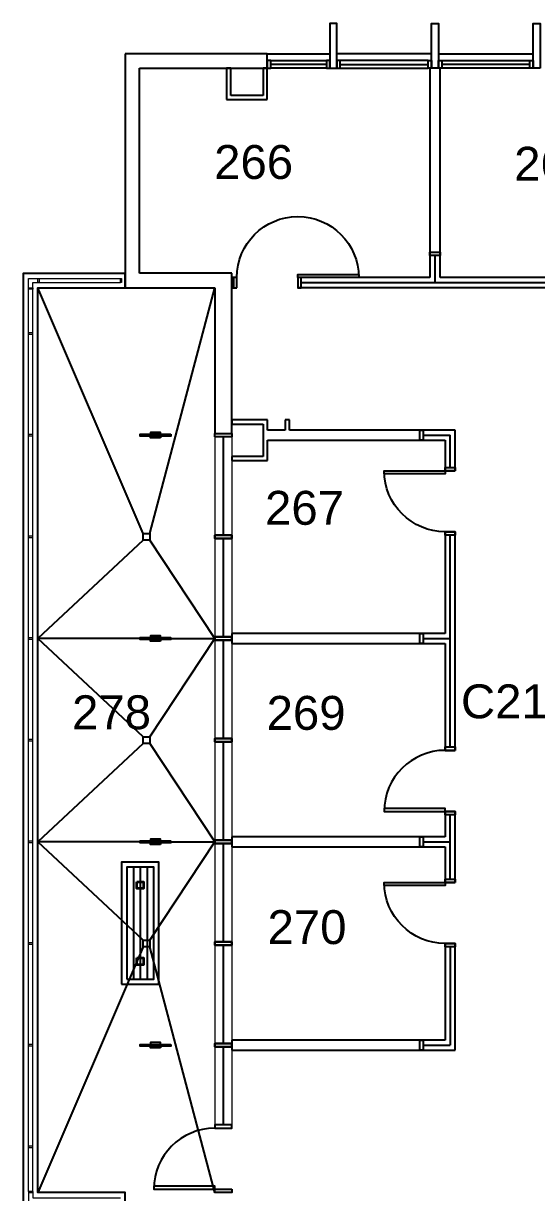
# Model space of a CAD drawing. Header units: inches. Extents: x -60 to 4788, y -1491 to 1233.
# Drawn here: x -60 to 243, y 138 to 828 of the extents above; entities that cross this region are included whole.
import ezdxf

# ---------------------------------------------------------------- set-up
doc = ezdxf.new("R2010")
doc.units = ezdxf.units.IN
doc.header["$LTSCALE"] = 48
doc.header["$MEASUREMENT"] = 0
for name, color, linetype, lineweight in [('A-Anno-Note', 231, 'Continuous', 25), ('A-FLOR', 4, 'Continuous', 35), ('A-FLOR-CASE', 3, 'Continuous', 25), ('A-FLOR-HRAL', 4, 'Continuous', 5)]:
    doc.layers.add(name, color=color, linetype=linetype, lineweight=lineweight)
for name, color, linetype in [('A-DOOR', 4, 'Continuous'), ('A-FLOR-FD', 1, 'Continuous'), ('A-GLAZ', 3, 'Continuous'), ('A-WALL', 5, 'Continuous'), ('A-WALL-JAMB', 6, 'Continuous')]:
    doc.layers.add(name, color=color, linetype=linetype)

# ---------------------------------------------------------------- blocks, each defined once
blk = doc.blocks.new('*U122')
at = {"linetype": 'ByBlock', "lineweight": -2}
for p, q in [((11.75, 3), (1.25, 3)), ((112.17, 3), (14.25, 3)), ((1.25, -3), (106.17, -3))]:
    blk.add_line(p, q, dxfattribs=at)
at = {"lineweight": -2}
for p, q in [((11.75, 3), (1.25, 3)), ((112.17, 3), (14.25, 3)), ((1.25, -3), (106.17, -3))]:
    blk.add_line(p, q, dxfattribs=at)
blk = doc.blocks.new('*U147')
at = {"linetype": 'ByBlock', "lineweight": -2}
for p, q in [((129.5, 3), (6, 3)), ((129.5, -3), (129.5, 3)), ((6, -3), (129.5, -3))]:
    blk.add_line(p, q, dxfattribs=at)
at = {"lineweight": -2}
for p, q in [((129.5, 3), (6, 3)), ((129.5, -3), (129.5, 3)), ((6, -3), (129.5, -3))]:
    blk.add_line(p, q, dxfattribs=at)
blk = doc.blocks.new('*U148')
at = {"linetype": 'ByBlock', "lineweight": -2}
for p, q in [((138, 0), (0, 0)), ((8.5, -8.5), (129.5, -8.5))]:
    blk.add_line(p, q, dxfattribs=at)
at = {"lineweight": -2}
for p, q in [((138, 0), (0, 0)), ((8.5, -8.5), (129.5, -8.5))]:
    blk.add_line(p, q, dxfattribs=at)
blk = doc.blocks.new('*U163')
at = {"linetype": 'ByBlock', "lineweight": -2}
for p, q in [((0, 3), (0, -3)), ((126, 3), (0, 3)), ((0, -3), (132, -3))]:
    blk.add_line(p, q, dxfattribs=at)
at = {"lineweight": -2}
for p, q in [((0, 3), (0, -3)), ((126, 3), (0, 3)), ((0, -3), (132, -3))]:
    blk.add_line(p, q, dxfattribs=at)
blk = doc.blocks.new('*U188')
at = {"linetype": 'ByBlock', "lineweight": -2}
for p, q in [((75.5, 0), (0, 0)), ((0, 0), (0, -8.5)), ((0, -8.5), (84, -8.5))]:
    blk.add_line(p, q, dxfattribs=at)
at = {"lineweight": -2}
for p, q in [((75.5, 0), (0, 0)), ((0, 0), (0, -8.5)), ((0, -8.5), (84, -8.5))]:
    blk.add_line(p, q, dxfattribs=at)
blk = doc.blocks.new('*U209')
at = {"linetype": 'ByBlock', "lineweight": -2}
for p, q in [((60, 3), (3, 3)), ((60, -3), (60, 3)), ((96, 3), (96, -3)), ((117, 3), (96, 3)), ((138, 3), (123, 3)), ((138, -3), (138, 3)), ((174, 3), (174, -3)), ((237, 3), (174, 3)), ((303, 3), (243, 3)), ((303, -3), (303, 3)), ((339, 3), (339, -3)), ((357, 3), (339, 3)), ((-3, -3), (60, -3)), ((96, -3), (138, -3)), ((174, -3), (303, -3)), ((339, -3), (363, -3))]:
    blk.add_line(p, q, dxfattribs=at)
at = {"lineweight": -2}
for p, q in [((60, 3), (3, 3)), ((60, -3), (60, 3)), ((96, 3), (96, -3)), ((117, 3), (96, 3)), ((138, 3), (123, 3)), ((138, -3), (138, 3)), ((174, 3), (174, -3)), ((237, 3), (174, 3)), ((303, 3), (243, 3)), ((303, -3), (303, 3)), ((339, 3), (339, -3)), ((357, 3), (339, 3)), ((-3, -3), (60, -3)), ((96, -3), (138, -3)), ((174, -3), (303, -3)), ((339, -3), (363, -3))]:
    blk.add_line(p, q, dxfattribs=at)
blk = doc.blocks.new('*U211')
at = {"linetype": 'ByBlock', "lineweight": -2}
for p, q in [((0, 3), (0, -3)), ((126, 3), (0, 3)), ((0, -3), (126, -3))]:
    blk.add_line(p, q, dxfattribs=at)
at = {"lineweight": -2}
for p, q in [((0, 3), (0, -3)), ((126, 3), (0, 3)), ((0, -3), (126, -3))]:
    blk.add_line(p, q, dxfattribs=at)
blk = doc.blocks.new('*U212')
at = {"linetype": 'ByBlock', "lineweight": -2}
for p, q in [((0, 3), (0, -3)), ((126, 3), (0, 3)), ((0, -3), (126, -3))]:
    blk.add_line(p, q, dxfattribs=at)
at = {"lineweight": -2}
for p, q in [((0, 3), (0, -3)), ((126, 3), (0, 3)), ((0, -3), (126, -3))]:
    blk.add_line(p, q, dxfattribs=at)
blk = doc.blocks.new('*U257')
at = {"linetype": 'ByBlock', "lineweight": -2}
for p, q in [((17.25, 0), (1.25, 0)), ((17.25, -2.5), (17.25, 0)), ((-1.25, -2.5), (17.25, -2.5))]:
    blk.add_line(p, q, dxfattribs=at)
at = {"lineweight": -2}
for p, q in [((17.25, 0), (1.25, 0)), ((17.25, -2.5), (17.25, 0)), ((-1.25, -2.5), (17.25, -2.5))]:
    blk.add_line(p, q, dxfattribs=at)
blk = doc.blocks.new('*U258')
at = {"linetype": 'ByBlock', "lineweight": -2}
for p, q in [((21.5, 1.25), (-2.5, 1.25)), ((0, -1.25), (19, -1.25))]:
    blk.add_line(p, q, dxfattribs=at)
at = {"lineweight": -2}
for p, q in [((21.5, 1.25), (-2.5, 1.25)), ((0, -1.25), (19, -1.25))]:
    blk.add_line(p, q, dxfattribs=at)
blk = doc.blocks.new('*U259')
at = {"linetype": 'ByBlock', "lineweight": -2}
for p, q in [((16, 0), (0, 0)), ((0, 0), (0, -2.5)), ((0, -2.5), (18.5, -2.5))]:
    blk.add_line(p, q, dxfattribs=at)
at = {"lineweight": -2}
for p, q in [((16, 0), (0, 0)), ((0, 0), (0, -2.5)), ((0, -2.5), (18.5, -2.5))]:
    blk.add_line(p, q, dxfattribs=at)
blk = doc.blocks.new('*U263')
at = {"linetype": 'ByBlock', "lineweight": -2}
for p, q in [((58, 0), (5, 0)), ((-5, -8.5), (49.5, -8.5))]:
    blk.add_line(p, q, dxfattribs=at)
at = {"lineweight": -2}
for p, q in [((58, 0), (5, 0)), ((-5, -8.5), (49.5, -8.5))]:
    blk.add_line(p, q, dxfattribs=at)
blk = doc.blocks.new('*U325')
at = {"linetype": 'ByBlock', "lineweight": -2}
for p, q in [((86, 5), (-8.5, 5)), ((86, -5), (86, 5)), ((0, -5), (86, -5))]:
    blk.add_line(p, q, dxfattribs=at)
at = {"lineweight": -2}
for p, q in [((86, 5), (-8.5, 5)), ((86, -5), (86, 5)), ((0, -5), (86, -5))]:
    blk.add_line(p, q, dxfattribs=at)
blk = doc.blocks.new('*U453')
at = {"linetype": 'ByBlock', "lineweight": -2}
for p, q in [((0, 0), (0, -2.5)), ((21.08, 0), (0, 0)), ((0, -2.5), (18.58, -2.5))]:
    blk.add_line(p, q, dxfattribs=at)
at = {"lineweight": -2}
for p, q in [((0, 0), (0, -2.5)), ((21.08, 0), (0, 0)), ((0, -2.5), (18.58, -2.5))]:
    blk.add_line(p, q, dxfattribs=at)
blk = doc.blocks.new('*U454')
at = {"linetype": 'ByBlock', "lineweight": -2}
for p, q in [((6, 1.25), (0, 1.25)), ((24, 1.25), (12, 1.25)), ((2.5, -1.25), (21.5, -1.25))]:
    blk.add_line(p, q, dxfattribs=at)
at = {"lineweight": -2}
for p, q in [((6, 1.25), (0, 1.25)), ((24, 1.25), (12, 1.25)), ((2.5, -1.25), (21.5, -1.25))]:
    blk.add_line(p, q, dxfattribs=at)
blk = doc.blocks.new('*U455')
at = {"linetype": 'ByBlock', "lineweight": -2}
for p, q in [((19.83, 0), (-1.25, 0)), ((19.83, -2.5), (19.83, 0)), ((1.25, -2.5), (19.83, -2.5))]:
    blk.add_line(p, q, dxfattribs=at)
at = {"lineweight": -2}
for p, q in [((19.83, 0), (-1.25, 0)), ((19.83, -2.5), (19.83, 0)), ((1.25, -2.5), (19.83, -2.5))]:
    blk.add_line(p, q, dxfattribs=at)
blk = doc.blocks.new('*U549')
at = {"linetype": 'ByBlock', "lineweight": -2}
for p, q in [((43, 0), (6, 0)), ((66, 0), (49, 0)), ((66, -6), (66, 0)), ((102, 0), (102, -6)), ((102, 0), (186, 0)), ((222, 0), (264, 0)), ((222, 0), (222, -6)), ((300, 0), (300, -6)), ((300, 0), (504, 0)), ((504, -6), (504, 0)), ((540, 0), (540, -6)), ((543, 0), (540, 0)), ((543, -6), (543, 0)), ((6, -6), (66, -6)), ((102, -6), (120, -6)), ((126, -6), (186, -6)), ((186, -6), (186, 0)), ((222, -6), (240, -6)), ((246, -6), (264, -6)), ((264, -6), (264, 0)), ((300, -6), (420, -6)), ((426, -6), (504, -6)), ((540, -6), (543, -6))]:
    blk.add_line(p, q, dxfattribs=at)
at = {"lineweight": -2}
for p, q in [((43, 0), (6, 0)), ((66, 0), (49, 0)), ((66, -6), (66, 0)), ((102, 0), (102, -6)), ((102, 0), (186, 0)), ((222, 0), (264, 0)), ((222, 0), (222, -6)), ((300, 0), (300, -6)), ((300, 0), (504, 0)), ((504, -6), (504, 0)), ((540, 0), (540, -6)), ((543, 0), (540, 0)), ((543, -6), (543, 0)), ((6, -6), (66, -6)), ((102, -6), (120, -6)), ((126, -6), (186, -6)), ((186, -6), (186, 0)), ((222, -6), (240, -6)), ((246, -6), (264, -6)), ((264, -6), (264, 0)), ((300, -6), (420, -6)), ((426, -6), (504, -6)), ((540, -6), (543, -6))]:
    blk.add_line(p, q, dxfattribs=at)
blk = doc.blocks.new('*U88')
at = {"linetype": 'ByBlock', "lineweight": -2}
for p, q in [((0, 1.25), (0, -1.25)), ((6, 1.25), (0, 1.25)), ((0, -1.25), (6, -1.25))]:
    blk.add_line(p, q, dxfattribs=at)
at = {"lineweight": -2}
for p, q in [((0, 1.25), (0, -1.25)), ((6, 1.25), (0, 1.25)), ((0, -1.25), (6, -1.25))]:
    blk.add_line(p, q, dxfattribs=at)

msp = doc.modelspace()

# ---------------------------------------------------------------- linework, layer by layer
at = {"layer": 'A-DOOR', "linetype": 'ByBlock', "lineweight": -2}
for points in [[(102, 678), (102, 679.75), (138, 679.75), (138, 678)], [(189, 564), (189, 562.25), (153, 562.25), (153, 564)], [(189, 363), (189, 364.75), (153, 364.75), (153, 363)], [(189, 321), (189, 319.25), (153, 319.25), (153, 321)], [(63, 176), (63, 178), (53, 178), (53, 176)], [(53, 140), (53, 141.75), (17, 141.75), (17, 140)], [(63, 140), (63, 138), (53, 138), (53, 140)]]:
    msp.add_lwpolyline(points, close=True, dxfattribs=at)
at = {"layer": 'A-DOOR', "linetype": 'ByBlock', "lineweight": -2, "extrusion": (0, -1.30499e-57, -1)}
msp.add_arc((-102, 678), 36, 0, 180, dxfattribs=at)
at = {"layer": 'A-DOOR', "linetype": 'ByBlock', "lineweight": -2, "extrusion": (-1.3267e-69, -1.43046e-58, -1)}
for centre in [(-189, 564), (-189, 321)]:
    msp.add_arc(centre, 36, 270, 0, dxfattribs=at)
at = {"layer": 'A-DOOR', "linetype": 'ByBlock', "lineweight": -2}
for centre in [(189, 363), (53, 140)]:
    msp.add_arc(centre, 36, 90, 180, dxfattribs=at)
at = {"layer": 'A-FLOR'}
for points in [[(7, 321.5), (11, 321.5), (11, 317.5), (7, 317.5)], [(7, 276.5), (11, 276.5), (11, 272.5), (7, 272.5)]]:
    msp.add_lwpolyline(points, close=True, dxfattribs=at)
at = {"layer": 'A-FLOR-CASE'}
for p, q in [((5, 330), (5, 264)), ((9, 330), (9, 264)), ((13, 330), (13, 264))]:
    msp.add_line(p, q, dxfattribs=at)
for points in [[(-2, 261), (20, 261), (20, 333), (-2, 333)], [(1, 264), (17, 264), (17, 330), (1, 330)]]:
    msp.add_lwpolyline(points, close=True, dxfattribs=at)
at = {"layer": 'A-FLOR-FD'}
for points in [[(10.75, 527), (-51.5, 672)], [(14.75, 527), (53, 672)], [(10.75, 523), (-51.5, 465)], [(53, 465), (14.75, 523)], [(9, 465), (-51.5, 465)], [(10.75, 407), (-51.5, 465)], [(14.75, 407), (53, 465)], [(27, 465), (53, 465)], [(10.75, 403), (-51.5, 345)], [(14.75, 403), (53, 345)], [(9, 345), (-51.5, 345)], [(10.75, 287), (-51.5, 345)], [(14.75, 287), (53, 345)], [(27, 345), (53, 345)], [(10.75, 283), (-51.5, 138)], [(53, 138), (14.75, 283)]]:
    msp.add_lwpolyline(points, dxfattribs=at)
for points in [[(14.75, 523), (10.75, 523), (10.75, 527), (14.75, 527)], [(14.75, 403), (10.75, 403), (10.75, 407), (14.75, 407)], [(14.75, 283), (10.75, 283), (10.75, 287), (14.75, 287)]]:
    msp.add_lwpolyline(points, close=True, dxfattribs=at)
at = {"layer": 'A-FLOR-HRAL', "flags": 128}
for points in [[(-57, 138.75), (-57, 677.5), (-2.75, 677.5)], [(-54.5, 138.75), (-54.5, 675), (-2.75, 675)], [(-57, 138.75), (-57, 132.5), (-2.75, 132.5)], [(-54.5, 138.75), (-54.5, 135), (-2.75, 135)]]:
    msp.add_lwpolyline(points, dxfattribs=at)
at = {"layer": 'A-FLOR-HRAL'}
for points in [[(-50.75, 675), (-51.5, 675), (-51.5, 677.5), (-50.75, 677.5)], [(-2, 675), (-2.75, 675), (-2.75, 677.5), (-2, 677.5)], [(-57, 671.25), (-57, 672), (-54.5, 672), (-54.5, 671.25)], [(-57, 645.38), (-57, 644.63), (-54.5, 644.63), (-54.5, 645.38)], [(-57, 585.38), (-57, 584.63), (-54.5, 584.63), (-54.5, 585.38)], [(-57, 525.38), (-57, 524.63), (-54.5, 524.63), (-54.5, 525.38)], [(-57, 465.38), (-57, 464.63), (-54.5, 464.63), (-54.5, 465.38)], [(-57, 405.38), (-57, 404.63), (-54.5, 404.63), (-54.5, 405.38)], [(-57, 345.38), (-57, 344.63), (-54.5, 344.63), (-54.5, 345.38)], [(-57, 285.38), (-57, 284.63), (-54.5, 284.63), (-54.5, 285.38)], [(-57, 225.38), (-57, 224.63), (-54.5, 224.63), (-54.5, 225.38)], [(-57, 165.38), (-57, 164.63), (-54.5, 164.63), (-54.5, 165.38)], [(-57, 138.75), (-57, 138), (-54.5, 138), (-54.5, 138.75)]]:
    msp.add_lwpolyline(points, close=True, dxfattribs=at)
at = {"layer": 'A-GLAZ'}
for p, q in [((84, 810), (121, 810)), ((181, 810), (125, 810)), ((185, 810), (241, 810)), ((86, 806), (119, 806)), ((119, 803.75), (86, 803.75)), ((119, 801.5), (86, 801.5)), ((179, 806), (127, 806)), ((127, 803.75), (179, 803.75)), ((127, 801.5), (179, 801.5)), ((187, 806), (239, 806)), ((239, 803.75), (187, 803.75)), ((239, 801.5), (187, 801.5)), ((183, 691), (183, 675)), ((104, 675), (304, 675)), ((176, 585), (192, 585)), ((192, 566), (192, 585)), ((192, 401), (192, 526)), ((176, 465), (192, 465)), ((192, 323), (192, 361)), ((176, 345), (192, 345)), ((192, 283), (192, 225)), ((176, 225), (192, 225))]:
    msp.add_line(p, q, dxfattribs=at)
at = {"layer": 'A-GLAZ', "linetype": 'ByBlock', "lineweight": 18}
for p, q in [((53, 586), (53, 524)), ((63, 586), (63, 524)), ((53, 526), (53, 464)), ((63, 526), (63, 464)), ((53, 466), (53, 404)), ((63, 466), (63, 404)), ((53, 406), (53, 344)), ((63, 406), (63, 344)), ((53, 346), (53, 284)), ((63, 346), (63, 284)), ((53, 286), (53, 224)), ((63, 286), (63, 224)), ((53, 226), (53, 176)), ((63, 226), (63, 176))]:
    msp.add_line(p, q, dxfattribs=at)
at = {"layer": 'A-GLAZ', "linetype": 'ByBlock', "lineweight": -2}
for p, q in [((58, 584), (58, 526)), ((58, 524), (58, 466)), ((58, 464), (58, 406)), ((58, 404), (58, 346)), ((58, 344), (58, 286)), ((58, 284), (58, 226)), ((58, 224), (58, 178))]:
    msp.add_line(p, q, dxfattribs=at)
at = {"layer": 'A-WALL'}
for points in [[(0, 129.5), (-60, 129.5), (-60, 680.5), (0, 680.5)], [(0, 129.5), (0, 138), (-51.5, 138), (-51.5, 672), (0, 672), (0, 680.5)]]:
    msp.add_lwpolyline(points, dxfattribs=at)
at = {"layer": 'A-WALL-JAMB'}
for points in [[(121, 801.5), (125, 801.5), (125, 828), (121, 828)], [(185, 801.5), (181, 801.5), (181, 828), (185, 828)], [(245, 801.5), (241, 801.5), (241, 828), (245, 828)], [(86, 801.5), (86, 806), (84, 806), (84, 801.5)], [(121, 801.5), (121, 806), (119, 806), (119, 801.5)], [(127, 801.5), (127, 806), (125, 806), (125, 801.5)], [(179, 801.5), (179, 806), (181, 806), (181, 801.5)], [(185, 801.5), (185, 806), (187, 806), (187, 801.5)], [(239, 801.5), (239, 806), (241, 806), (241, 801.5)], [(186, 691), (180, 691), (180, 693), (186, 693)], [(66, 672), (66, 678), (64, 678), (64, 672)], [(104, 672), (104, 678), (102, 678), (102, 672)], [(15, 585.5), (21, 585.5), (21, 586.5), (15, 586.5)], [(174, 582), (174, 588), (176, 588), (176, 582)], [(27, 585.5), (27, 584.5), (9, 584.5), (9, 585.5)], [(21, 583.5), (15, 583.5), (15, 584.5), (21, 584.5)], [(195, 564), (189, 564), (189, 566), (195, 566)], [(195, 526), (189, 526), (189, 528), (195, 528)], [(27, 465.5), (27, 464.5), (9, 464.5), (9, 465.5)], [(15, 465.5), (21, 465.5), (21, 466.5), (15, 466.5)], [(21, 463.5), (15, 463.5), (15, 464.5), (21, 464.5)], [(176, 468), (176, 462), (174, 462), (174, 468)], [(195, 399), (189, 399), (189, 401), (195, 401)], [(195, 361), (189, 361), (189, 363), (195, 363)], [(27, 345.5), (27, 344.5), (9, 344.5), (9, 345.5)], [(15, 345.5), (21, 345.5), (21, 346.5), (15, 346.5)], [(176, 348), (176, 342), (174, 342), (174, 348)], [(21, 343.5), (15, 343.5), (15, 344.5), (21, 344.5)], [(195, 321), (189, 321), (189, 323), (195, 323)], [(195, 283), (189, 283), (189, 285), (195, 285)], [(176, 228), (176, 222), (174, 222), (174, 228)], [(27, 225.5), (27, 224.5), (9, 224.5), (9, 225.5)], [(15, 225.5), (21, 225.5), (21, 226.5), (15, 226.5)], [(21, 223.5), (15, 223.5), (15, 224.5), (21, 224.5)]]:
    msp.add_lwpolyline(points, close=True, dxfattribs=at)
at = {"layer": 'A-WALL-JAMB', "linetype": 'ByBlock', "lineweight": -2}
for points in [[(53, 584), (53, 586), (63, 586), (63, 584)], [(53, 524), (53, 526), (63, 526), (63, 524)], [(53, 526), (53, 524), (63, 524), (63, 526)], [(53, 464), (53, 466), (63, 466), (63, 464)], [(53, 466), (53, 464), (63, 464), (63, 466)], [(53, 404), (53, 406), (63, 406), (63, 404)], [(53, 406), (53, 404), (63, 404), (63, 406)], [(53, 344), (53, 346), (63, 346), (63, 344)], [(53, 346), (53, 344), (63, 344), (63, 346)], [(53, 284), (53, 286), (63, 286), (63, 284)], [(53, 286), (53, 284), (63, 284), (63, 286)], [(53, 224), (53, 226), (63, 226), (63, 224)], [(53, 226), (53, 224), (63, 224), (63, 226)], [(53, 178), (53, 176), (63, 176), (63, 178)]]:
    msp.add_lwpolyline(points, close=True, dxfattribs=at)

# ---------------------------------------------------------------- block references
at = {"layer": 'A-WALL'}
for name, p, rotation in [('*U148', (0, 672), 90), ('*U188', (84, 801.5), 179.9999999999935), ('*U259', (62.5, 801.5), 270), ('*U257', (81.5, 784.25), 90), ('*U147', (183, 672), 90), ('*U258', (81.5, 784.25), 180.0000000003713), ('*U263', (58, 672), 180), ('*U325', (58, 672), 270), ('*U549', (606, 672), 180), ('*U453', (63, 594), 1.628443996909321e-10), ('*U454', (82.83, 594), 270), ('*U88', (95.83, 594), 270), ('*U122', (82.83, 585), 359.9999999999935), ('*U209', (192, 225), 90), ('*U455', (82.83, 570), 179.9999999998372), ('*U211', (63, 465), 359.9999999999968), ('*U212', (63, 345), 359.9999999999935), ('*U163', (63, 225), 359.9999999999951)]:
    msp.add_blockref(name, p, dxfattribs=dict(at, rotation=rotation))

# ---------------------------------------------------------------- texts
at = {"layer": 'A-Anno-Note', "char_height": 20, "attachment_point": 1}
for s, insert in [('{\\fArial|b0|i0|c0|p34;266}', (52.62, 756.2)), ('{\\fArial|b0|i0|c0|p34;265}', (229.75, 755.16)), ('{\\fArial|b0|i0|c0|p34;267}', (82.68, 552.11)), ('{\\fArial|b0|i0|c0|p34;C211}', (198.34, 437.9)), ('{\\fArial|b0|i0|c0|p34;278}', (-31.25, 431.47)), ('{\\fArial|b0|i0|c0|p34;269}', (83.6, 431.1)), ('{\\fArial|b0|i0|c0|p34;270}', (84.15, 304.68))]:
    msp.add_mtext(s, dxfattribs=dict(at, insert=insert))

doc.saveas('drawing.dxf')
